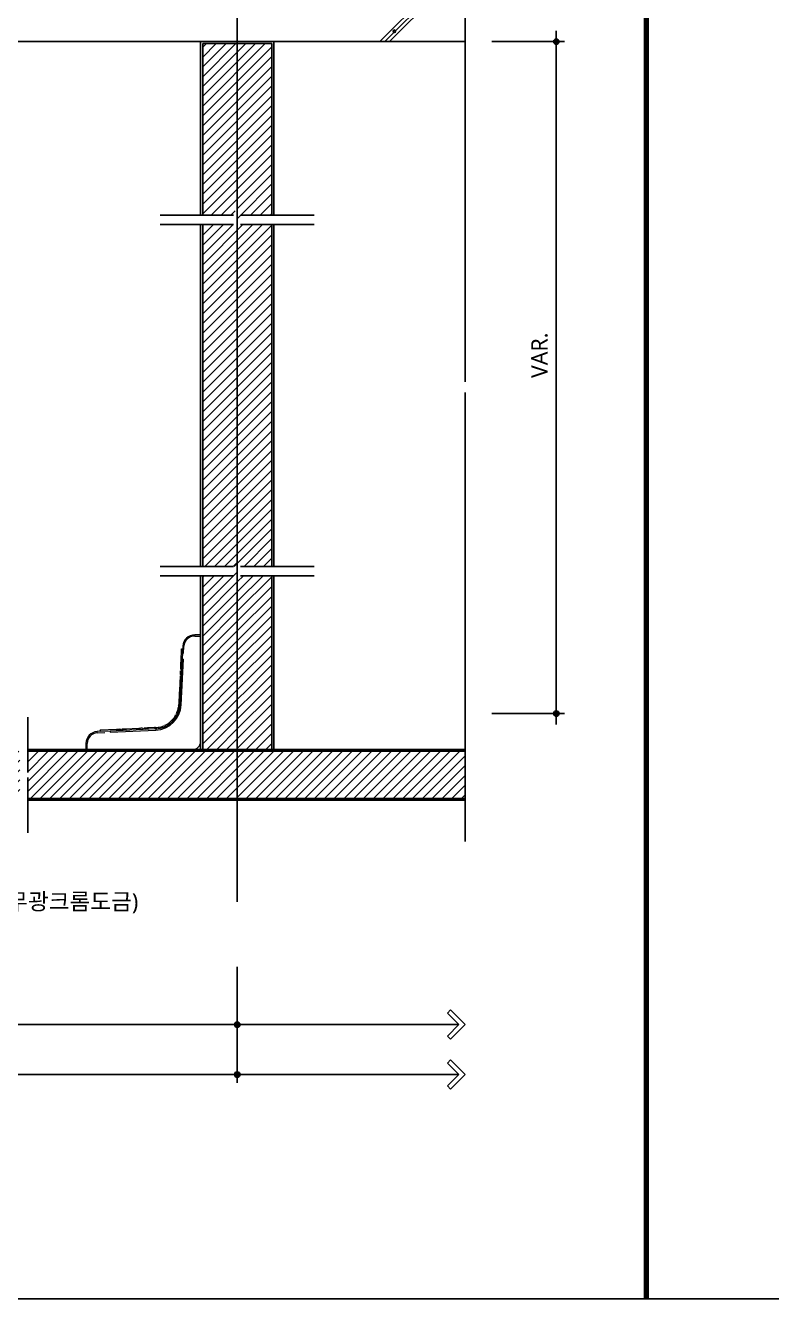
# Model space of a CAD drawing. Extents: x -256 to 8104, y -176 to 5714.
# Drawn here: x 4694 to 6061, y -5 to 2333 of the extents above; entities that cross this region are included whole.
import ezdxf
from ezdxf.enums import TextEntityAlignment as Align

# ---------------------------------------------------------------- set-up
doc = ezdxf.new("R2010")
doc.units = 0
doc.header["$LTSCALE"] = 30
doc.linetypes.add('CEN', pattern=[62, 60, -1, 0, -1])
doc.layers.get('0').update_dxf_attribs({"linetype": 'CONTINUOUS'})
doc.layers.get('DEFPOINTS').update_dxf_attribs({"linetype": 'CONTINUOUS'})
for name, color, linetype in [('C', 2, 'CONTINUOUS'), ('DIM', 7, 'CONTINUOUS'), ('경첩', 4, 'CONTINUOUS'), ('문자', 3, 'CONTINUOUS'), ('중심선', 1, 'CEN'), ('판넬', 2, 'CONTINUOUS'), ('해치', 8, 'CONTINUOUS')]:
    doc.layers.add(name, color=color, linetype=linetype)
doc.styles.add('돋움', font='malgun.ttf')
doc.dimstyles.new('10', dxfattribs={"dimscale": 10, "dimtxt": 3, "dimasz": 1, "dimexe": 1.5, "dimexo": 2, "dimgap": 1, "dimtad": 1, "dimdec": 0, "dimlunit": 6, "dimtxsty": '돋움', "dimblk": 'DIMDOT', "dimcen": -1, "dimdle": 1.5, "dimclrt": 3, "dimazin": 3, "dimtfac": 1, "dimtdec": 0, "dimtix": 1, "dimtmove": 2, "dimatfit": 3, "dimldrblk": 'DIMDOT', "dimarcsym": 0})
pattern_1 = [(45, (70030.479, -6837.206), (-8.980256, 8.980256), [])]

# ---------------------------------------------------------------- blocks, each defined once
blk = doc.blocks.new('DIMDOT')
at = {"linetype": 'Continuous'}
blk.add_line((-2, 0), (2, 0), dxfattribs=at)
for radius in [0.5, 0.25]:
    blk.add_circle((0, 0), radius, dxfattribs=at)
blk = doc.blocks.new('*D769')
at = {"layer": 'DEFPOINTS', "color": 0}
for p in [(78683.9, -6061.7), (83437.8, -6061.7), (83437.8, -6278.9)]:
    blk.add_point(p, dxfattribs=at)
at = {"layer": 'DIM', "color": 0, "lineweight": -2, "ltscale": 10}
for p, q in [((78683.9, -6081.7), (78683.9, -6293.9)), ((83437.8, -6081.7), (83437.8, -6293.9)), ((78693.9, -6278.9), (83427.8, -6278.9))]:
    blk.add_line(p, q, dxfattribs=at)
at = {"layer": 'DIM', "color": 0, "lineweight": -2, "xscale": 10, "yscale": 10, "zscale": 10, "rotation": 180}
blk.add_blockref('DIMDOT', (78683.9, -6278.9), dxfattribs=at)
at = {"layer": 'DIM', "color": 0, "lineweight": -2, "xscale": 10, "yscale": 10, "zscale": 10}
blk.add_blockref('DIMDOT', (83437.8, -6278.9), dxfattribs=at)
at = {"layer": 'DIM', "color": 3, "insert": (81060.8, -6249.2), "char_height": 30, "attachment_point": 5, "style": '돋움'}
blk.add_mtext('설계치수', dxfattribs=at)
blk = doc.blocks.new('*D770')
at = {"layer": 'DEFPOINTS', "color": 0}
for p in [(82286.9, -6061.7), (83437.8, -6061.7), (83437.8, -6187.4)]:
    blk.add_point(p, dxfattribs=at)
at = {"layer": 'DIM', "color": 0, "lineweight": -2, "ltscale": 10}
for p, q in [((82286.9, -6081.7), (82286.9, -6202.4)), ((83437.8, -6081.7), (83437.8, -6202.4)), ((82296.9, -6187.4), (83427.8, -6187.4))]:
    blk.add_line(p, q, dxfattribs=at)
at = {"layer": 'DIM', "color": 0, "lineweight": -2, "xscale": 10, "yscale": 10, "zscale": 10, "rotation": 180}
blk.add_blockref('DIMDOT', (82286.9, -6187.4), dxfattribs=at)
at = {"layer": 'DIM', "color": 0, "lineweight": -2, "xscale": 10, "yscale": 10, "zscale": 10}
blk.add_blockref('DIMDOT', (83437.8, -6187.4), dxfattribs=at)
at = {"layer": 'DIM', "color": 3, "insert": (82862.4, -6157.7), "char_height": 30, "attachment_point": 5, "style": '돋움'}
blk.add_mtext('설계치수', dxfattribs=at)
blk = doc.blocks.new('*D772')
at = {"layer": 'DEFPOINTS', "color": 0}
for p in [(83884.6, -4386), (83884.6, -5617.4), (84022.4, -5617.4)]:
    blk.add_point(p, dxfattribs=at)
at = {"layer": 'DIM', "color": 0, "lineweight": -2, "ltscale": 10}
for p, q in [((83904.6, -4386), (84037.4, -4386)), ((84022.4, -4396), (84022.4, -5607.4)), ((83904.6, -5617.4), (84037.4, -5617.4))]:
    blk.add_line(p, q, dxfattribs=at)
at = {"layer": 'DIM', "color": 0, "lineweight": -2, "xscale": 10, "yscale": 10, "zscale": 10}
for p, rotation in [((84022.4, -4386), 90), ((84022.4, -5617.4), 270)]:
    blk.add_blockref('DIMDOT', p, dxfattribs=dict(at, rotation=rotation))
at = {"layer": 'DIM', "color": 3, "insert": (83991.7, -4960.8), "char_height": 30, "attachment_point": 5, "rotation": 90, "style": '돋움'}
blk.add_mtext('VAR.', dxfattribs=at)
blk = doc.blocks.new('A$C06B31977')
for p, q in [((1.26, 11.06), (1.26, 21.17)), ((1.26, 10.11), (1.26, 0))]:
    blk.add_line(p, q)
blk = doc.blocks.new('A$C13EB2441')
for p, q in [((0.84, 7.37), (0.84, 14.11)), ((0.84, 6.74), (0.84, 0))]:
    blk.add_line(p, q)
blk = doc.blocks.new('CRAYON_28', base_point=(78355.6, -6689.9))
at = {"layer": '해치'}
h = blk.add_hatch(dxfattribs=at)
h.set_pattern_fill('ANSI31', color=256, scale=4, style=0)
h.set_pattern_definition([(45, (-192872.601, -62833.817), (-8.9802561, 8.9802561), [])])
edge = h.paths.add_edge_path()
edge.add_line((83437.8, -4389.4), (83375.4, -4389.4))
edge.add_line((83375.4, -4389.4), (83374.5, -4390.3))
edge.add_line((83374.5, -4390.3), (83374.5, -4490.7))
edge.add_line((83374.5, -4490.7), (83417.3, -4490.7))
edge.add_line((83417.3, -4490.7), (83417.3, -4532.2))
edge.add_line((83417.3, -4532.2), (83374.5, -4532.2))
edge.add_line((83374.5, -4532.2), (83374.5, -4703.9))
edge.add_line((83374.5, -4703.9), (83431, -4703.9))
edge.add_spline(control_points=[(83431, -4703.9), (83433.8, -4696.3), (83439.8, -4680.9), (83436, -4711.8), (83437.5, -4714.3), (83437.8, -4714.4)], knot_values=[0.456227, 0.456227, 0.456227, 0.456227, 2.847595, 6.178025, 6.737145, 6.737145, 6.737145, 6.737145], degree=3, periodic=0)
edge.add_spline(control_points=[(83437.5, -4714.1), (83437.6, -4711.1), (83437.6, -4708.4), (83437, -4708), (83437, -4708)], knot_values=[0.891967, 0.891967, 0.891967, 0.891967, 1.280656, 1.337888, 1.337888, 1.337888, 1.337888], degree=3, periodic=0)
edge.add_line((83437.8, -4714.4), (83437.8, -4389.4))
edge = h.paths.add_edge_path()
edge.add_line((83501.1, -4389.4), (83437.8, -4389.4))
edge.add_line((83437.8, -4389.4), (83437.8, -4714.4))
edge.add_spline(control_points=[(83437.8, -4714.4), (83438.9, -4714.6), (83441.2, -4710.2), (83443.8, -4703.9)], knot_values=[6.737145, 6.737145, 6.737145, 6.737145, 8.913909, 8.913909, 8.913909, 8.913909], degree=3, periodic=0)
edge.add_spline(control_points=[(83443.8, -4703.9), (83445.9, -4699.1), (83448.2, -4693.1), (83450.5, -4687.2)], knot_values=[8.913909, 8.913909, 8.913909, 8.913909, 10.573873, 10.573873, 10.573873, 10.573873], degree=3, periodic=0)
edge.add_line((83443.8, -4703.9), (83501.1, -4703.9))
edge.add_line((83501.1, -4703.9), (83501.1, -4532.2))
edge.add_line((83501.1, -4532.2), (83458.3, -4532.2))
edge.add_line((83458.3, -4532.2), (83458.3, -4490.7))
edge.add_line((83458.3, -4490.7), (83501.1, -4490.7))
edge.add_line((83501.1, -4490.7), (83501.1, -4389.4))
h.paths.add_polyline_path([(83501.1, -4490.7), (83458.3, -4490.7), (83458.3, -4532.2), (83501.1, -4532.2)], flags=16)
h.paths.add_polyline_path([(83417.3, -4490.7), (83374.5, -4490.7), (83374.5, -4532.2), (83417.3, -4532.2)], flags=16)
h = blk.add_hatch(dxfattribs=at)
h.set_pattern_fill('ANSI31', color=256, scale=4, style=0)
h.set_pattern_definition([(45, (83437.803, -5034.368), (-8.98026, 8.98026), [])])
h.paths.add_polyline_path([(83501.1, -4721), (83374.5, -4721), (83374.5, -5347.7), (83501.1, -5347.7)])
at = {"layer": '해치', "transparency": 33554687}
h = blk.add_hatch(dxfattribs=at)
h.set_pattern_fill('ANSI31', color=256, scale=4)
h.set_pattern_definition(pattern_1)
edge = h.paths.add_edge_path()
edge.add_spline(control_points=[(83437.8, -5375.3), (83437.5, -5375.2), (83436.4, -5373.5), (83437.3, -5363.6), (83437.5, -5358)], knot_values=[1.337888, 1.337888, 1.337888, 1.337888, 1.524261, 2.245715, 2.245715, 2.245715, 2.245715], degree=3, periodic=0)
edge.add_spline(control_points=[(83437.8, -5358.2), (83437.5, -5358.1), (83436, -5355.6), (83439.8, -5324.7), (83433.8, -5340.1), (83431, -5347.7)], knot_values=[0.152076, 0.152076, 0.152076, 0.152076, 0.338449, 1.448592, 2.245715, 2.245715, 2.245715, 2.245715], degree=3, periodic=0)
edge.add_spline(control_points=[(83437.5, -5358), (83437.6, -5354.9), (83437.6, -5352.2), (83437, -5351.8), (83437, -5351.8)], knot_values=[0.891967, 0.891967, 0.891967, 0.891967, 1.280656, 1.337888, 1.337888, 1.337888, 1.337888], degree=3, periodic=0)
edge.add_spline(control_points=[(83437, -5351.8), (83436, -5351.7), (83433.6, -5357.7), (83431, -5364.8)], knot_values=[0.152076, 0.152076, 0.152076, 0.152076, 0.891967, 0.891967, 0.891967, 0.891967], degree=3, periodic=0)
edge.add_spline(control_points=[(83429.4, -5369.3), (83430, -5367.8), (83430.5, -5366.3), (83431, -5364.8)], knot_values=[0, 0, 0, 0, 0.152076, 0.152076, 0.152076, 0.152076], degree=3, periodic=0)
edge.add_line((83431, -5364.8), (83374.5, -5364.8))
edge.add_line((83374.5, -5364.8), (83374.5, -5537.3))
edge.add_line((83374.5, -5537.3), (83419.2, -5537.3))
edge.add_line((83419.2, -5537.3), (83419.2, -5578.8))
edge.add_line((83419.2, -5578.8), (83374.5, -5578.8))
edge.add_line((83374.5, -5578.8), (83374.5, -5683.1))
edge.add_line((83374.5, -5683.1), (83437.8, -5683.1))
edge.add_line((83437.8, -5683.1), (83437.8, -5375.3))
h.paths.add_polyline_path([(83501.1, -5537.3), (83456.4, -5537.3), (83456.4, -5578.8), (83501.1, -5578.8)])
h.paths.add_polyline_path([(83419.2, -5537.3), (83374.5, -5537.3), (83374.5, -5578.8), (83419.2, -5578.8)], flags=16)
h = blk.add_hatch(dxfattribs=at)
h.set_pattern_fill('ANSI31', color=256, scale=4)
h.set_pattern_definition(pattern_1)
h.paths.add_polyline_path([(83501.1, -5425.8), (83437.8, -5425.8), (83437.8, -5683.1), (83501.1, -5683.1), (83501.1, -5578.8), (83456.4, -5578.8), (83456.4, -5537.3), (83501.1, -5537.3)])
edge = h.paths.add_edge_path()
edge.add_line((83501.1, -5364.8), (83443.8, -5364.8))
edge.add_spline(control_points=[(83443.8, -5364.8), (83441.2, -5371.1), (83438.9, -5375.5), (83437.8, -5375.3)], knot_values=[2.245715, 2.245715, 2.245715, 2.245715, 2.971303, 2.971303, 2.971303, 2.971303], degree=3, periodic=0)
edge.add_line((83437.8, -5375.3), (83437.8, -5425.8))
edge.add_line((83437.8, -5425.8), (83501.1, -5425.8))
edge.add_line((83501.1, -5425.8), (83501.1, -5364.8))
h = blk.add_hatch(dxfattribs=at)
h.set_pattern_fill('ANSI31', color=256, scale=4, style=0)
h.set_pattern_definition(pattern_1)
h.paths.add_polyline_path([(83053.9, -5734.7), (83053.9, -5725.2), (83053.9, -5686.4), (83437.8, -5686.4), (83437.8, -5773.1), (83053.9, -5773.1)])
edge = h.paths.add_edge_path()
edge.add_line((83039.3, -5734.7), (83039.3, -5725.2))
edge.add_line((83039.3, -5725.2), (83039.3, -5686.4))
edge.add_line((83039.3, -5686.4), (82406.8, -5686.4))
edge.add_line((82406.8, -5686.4), (82406.8, -5727.6))
edge.add_arc((82406.8, -5729.7), 2.08, -35.6901, 90, ccw=False)
edge.add_arc((82406.8, -5729.7), 2.08, 270, 324.3099, ccw=False)
edge.add_line((82406.8, -5731.8), (82406.8, -5773.1))
edge.add_line((82406.8, -5773.1), (83039.3, -5773.1))
edge.add_line((83039.3, -5773.1), (83039.3, -5734.7))
h.paths.add_polyline_path([(82281.9, -5686.4), (82281.9, -5773.1), (82406.8, -5773.1), (82406.8, -5731.8, -0.610943), (82405.1, -5728.5, -0.241509), (82406.8, -5727.6), (82406.8, -5686.4)])
h.paths.add_polyline_path([(83855.5, -5686.4), (83437.8, -5686.4), (83437.8, -5773.1), (83855.5, -5773.1)])
for p, q in [((83855.5, -5009.7), (83855.5, -4232.9)), ((78683.9, -4386), (83855.5, -4386)), ((83431.2, -4703.9), (83296.4, -4703.9)), ((83443.8, -4703.9), (83578.6, -4703.9)), ((83855.5, -5028.7), (83855.5, -5852)), ((83431.2, -5347.7), (83296.4, -5347.7)), ((83443.8, -5347.7), (83578.6, -5347.7))]:
    blk.add_line(p, q)
at = {"color": 2}
for points in [[(78354.9, -1151.5), (85607.2, -1151.5), (85607.2, -6689.8), (78354.9, -6689.8)], [(78354.9, -1151.5), (85607.2, -1151.5), (85607.2, -6689.8), (78354.9, -6689.8)], [(78354.9, -1151.5), (86336.8, -1151.5), (86336.8, -6689.8), (78354.9, -6689.8)]]:
    blk.add_lwpolyline(points, close=True, dxfattribs=at)
at = {"color": 8, "const_width": 10}
blk.add_lwpolyline([(84187.5, -6689.8), (84187.5, -1151.5)], dxfattribs=at)
at = {"layer": 'C'}
for p, q in [((83855.5, -5686.4), (83053.9, -5686.4)), ((83053.9, -5773.1), (83855.5, -5773.1))]:
    blk.add_line(p, q, dxfattribs=at)
at = {"layer": 'DIM', "ltscale": 10}
for p, q in [((83823, -6166.3), (83828.7, -6160.6)), ((83844.1, -6187.4), (83823, -6166.3)), ((83855.5, -6187.4), (83828.7, -6160.6)), ((83437.8, -6187.4), (83844.1, -6187.4)), ((83844.1, -6187.4), (83823, -6208.5)), ((83855.5, -6187.4), (83828.7, -6214.2)), ((83823, -6208.5), (83828.7, -6214.2)), ((83823, -6257.8), (83828.7, -6252.1)), ((83844.1, -6278.9), (83823, -6257.8)), ((83855.5, -6278.9), (83828.7, -6252.1)), ((83437.8, -6278.9), (83844.1, -6278.9)), ((83844.1, -6278.9), (83823, -6299.9)), ((83855.5, -6278.9), (83828.7, -6305.6)), ((83823, -6299.9), (83828.7, -6305.6))]:
    blk.add_line(p, q, dxfattribs=at)
at = {"layer": '경첩', "color": 4, "linetype": 'Continuous', "lineweight": 15}
for p, q in [((83337.9, -5494), (83336.8, -5517.3)), ((83339.6, -5507.6), (83340.2, -5494.1)), ((83359.8, -5475.4), (83359.8, -5473.1)), ((83370.5, -5473.1), (83359.8, -5473.1)), ((83359.8, -5475.4), (83370.5, -5475.4)), ((83370.5, -5475.4), (83370.5, -5473.1)), ((83370.5, -5495.5), (83370.5, -5475.4)), ((83336.8, -5517.3), (83332.9, -5601)), ((83335.1, -5504.1), (83333.9, -5529.4)), ((83335.1, -5504.1), (83337.3, -5506.4)), ((83335.2, -5601.2), (83339.1, -5517.4)), ((83336.1, -5498.6), (83337.6, -5500.1)), ((83370.5, -5498.7), (83370.5, -5496.4)), ((83370.5, -5498.7), (83370.5, -5669.1)), ((83333.5, -5538.8), (83333.2, -5545.1)), ((83333.5, -5538.8), (83335.7, -5541)), ((83333.6, -5535.7), (83335.8, -5537.9)), ((83333.9, -5529.4), (83336.1, -5531.6)), ((83333, -5548.3), (83331.8, -5575.1)), ((83333, -5548.3), (83335.3, -5550.5)), ((83333.2, -5545.1), (83335.4, -5547.3)), ((83331.5, -5581.3), (83331.1, -5589.9)), ((83331.5, -5581.3), (83333.7, -5583.5)), ((83331.8, -5575.1), (83331.6, -5579.1)), ((83331.6, -5579.1), (83333.8, -5581.3)), ((83331.8, -5575.1), (83334, -5577.3)), ((83331.8, -5575.1), (83334, -5577.4)), ((83329.4, -5608.9), (83331.3, -5610.9)), ((83331.3, -5610.9), (83329.4, -5609)), ((83330.1, -5605.5), (83332.1, -5607.5)), ((83330.4, -5603.4), (83332.4, -5605.5)), ((83330.8, -5594.9), (83330.5, -5600.9)), ((83330.9, -5594), (83330.8, -5594.9)), ((83330.8, -5594.9), (83333.1, -5597.1)), ((83331, -5590.8), (83330.9, -5594)), ((83330.9, -5594), (83333.1, -5596.2)), ((83331.1, -5589.9), (83331, -5590.8)), ((83331, -5590.8), (83333.2, -5593)), ((83331.1, -5589.9), (83333.3, -5592.1)), ((83311.3, -5635.4), (83313, -5637.1)), ((83321.5, -5625.8), (83323.1, -5627.5)), ((83322.8, -5623.9), (83324.5, -5625.6)), ((83325.3, -5619.8), (83327.1, -5621.5)), ((83326.4, -5617.6), (83328.2, -5619.3)), ((83328, -5613.8), (83329.8, -5615.7)), ((83204.7, -5649.4), (83181.4, -5650.5)), ((83181.5, -5652.8), (83195, -5652.2)), ((83186, -5648.7), (83186.8, -5647.9)), ((83186, -5648.7), (83187.5, -5650.2)), ((83216.8, -5646.5), (83186.8, -5647.9)), ((83288.5, -5645.5), (83204.7, -5649.4)), ((83204.8, -5651.7), (83288.6, -5647.8)), ((83216.8, -5646.5), (83219, -5648.7)), ((83223.1, -5646.2), (83225.3, -5648.4)), ((83226.2, -5646.1), (83228.5, -5648.3)), ((83257.7, -5644.6), (83232.5, -5645.8)), ((83232.5, -5645.8), (83234.8, -5648)), ((83257.7, -5644.6), (83260, -5646.8)), ((83264, -5644.3), (83266.3, -5646.5)), ((83267.2, -5644.1), (83269.4, -5646.4)), ((83286.1, -5643.2), (83273.5, -5643.8)), ((83273.5, -5643.8), (83275.7, -5646.1)), ((83288.3, -5643.1), (83286.1, -5643.2)), ((83286.1, -5643.2), (83288.3, -5645.5)), ((83297.7, -5641.7), (83299.6, -5643.6)), ((83302.7, -5640), (83304.5, -5641.8)), ((83305, -5639), (83306.7, -5640.8)), ((83309.3, -5636.7), (83311, -5638.4)), ((83162.8, -5672.4), (83160.5, -5672.4)), ((83160.5, -5672.4), (83160.5, -5683.1)), ((83162.8, -5683.1), (83162.8, -5672.4)), ((83160.5, -5683.1), (83162.8, -5683.1)), ((83162.8, -5683.1), (83182.9, -5683.1)), ((83183.8, -5683.1), (83186.1, -5683.1)), ((83356.5, -5683.1), (83186.1, -5683.1))]:
    blk.add_line(p, q, dxfattribs=at)
at = {"layer": '경첩', "color": 4, "linetype": 'Continuous', "lineweight": 15, "flags": 128}
for points in [[(83340.2, -5494.1), (83339.8, -5494), (83339.4, -5494), (83339, -5494), (83338.6, -5494), (83338.3, -5494), (83338.1, -5494), (83338, -5494), (83337.9, -5494)], [(83335.3, -5499.4), (83335.3, -5500.4), (83335.2, -5501.5), (83335.2, -5502.8), (83335.1, -5504.1)], [(83335.3, -5499.4), (83335.5, -5499.2), (83335.7, -5499), (83335.8, -5498.9), (83335.9, -5498.8), (83336, -5498.7), (83336.1, -5498.6), (83336.1, -5498.6), (83336.1, -5498.6)], [(83336.8, -5517.3), (83336.9, -5517.3), (83337, -5517.3), (83337.2, -5517.3), (83337.5, -5517.3), (83337.9, -5517.3), (83338.3, -5517.4), (83338.7, -5517.4), (83339.1, -5517.4)], [(83333.9, -5529.4), (83333.9, -5530.6), (83333.8, -5531.8), (83333.7, -5532.9), (83333.7, -5533.8), (83333.7, -5534.6), (83333.6, -5535.2), (83333.6, -5535.5), (83333.6, -5535.7)], [(83331.6, -5579.1), (83331.5, -5579.8), (83331.5, -5580.5), (83331.5, -5581.3)], [(83331.8, -5575.1), (83331.8, -5575.1), (83331.8, -5575.1)], [(83329.4, -5608.9), (83329.4, -5609), (83329.4, -5608.9)], [(83330.4, -5603.4), (83330.2, -5604.9), (83330.1, -5605.5)], [(83332.9, -5601), (83332.9, -5601), (83333, -5601.1), (83333.3, -5601.1), (83333.6, -5601.1), (83333.9, -5601.1), (83334.3, -5601.1), (83334.7, -5601.1), (83335.2, -5601.2)], [(83181.5, -5652.8), (83181.5, -5652.4), (83181.4, -5651.9), (83181.4, -5651.5), (83181.4, -5651.2), (83181.4, -5650.9), (83181.4, -5650.7), (83181.4, -5650.6), (83181.4, -5650.5)], [(83204.7, -5649.4), (83204.7, -5649.5), (83204.7, -5649.6), (83204.7, -5649.8), (83204.7, -5650.1), (83204.8, -5650.4), (83204.8, -5650.8), (83204.8, -5651.3), (83204.8, -5651.7)], [(83223.1, -5646.2), (83223, -5646.2), (83222.6, -5646.2), (83222, -5646.3), (83221.2, -5646.3), (83220.3, -5646.3), (83219.2, -5646.4), (83218, -5646.4), (83216.8, -5646.5)], [(83232.5, -5645.8), (83231.4, -5645.8), (83230.4, -5645.9), (83229.4, -5645.9), (83228.5, -5646), (83227.7, -5646), (83227.1, -5646), (83226.6, -5646), (83226.3, -5646.1), (83226.2, -5646.1)], [(83264, -5644.3), (83263.9, -5644.3), (83263.6, -5644.3), (83263, -5644.3), (83262.2, -5644.4), (83261.2, -5644.4), (83260.1, -5644.5), (83259, -5644.5), (83257.7, -5644.6)], [(83273.5, -5643.8), (83272.3, -5643.9), (83271.1, -5643.9), (83270, -5644), (83269, -5644), (83268.3, -5644.1), (83267.7, -5644.1), (83267.3, -5644.1), (83267.2, -5644.1)], [(83288.5, -5645.5), (83288.5, -5645.5), (83288.5, -5645.6), (83288.5, -5645.9), (83288.5, -5646.1), (83288.5, -5646.5), (83288.5, -5646.9), (83288.5, -5647.3), (83288.6, -5647.8)]]:
    blk.add_lwpolyline(points, dxfattribs=at)
at = {"layer": '경첩', "color": 4, "linetype": 'Continuous', "lineweight": 15}
for centre, radius, start, end in [((83359.8, -5495), 21.9, 90, 177.3017), ((83359.8, -5495), 19.6, 90, 177.3017), ((83286.3, -5598.8), 46.7, 272.6983, 357.3017), ((83286.3, -5598.8), 49, 272.6983, 357.3017), ((83286.3, -5598.8), 44.3, 340.234, 346.7569), ((83286.3, -5598.8), 44.3, 346.8377, 351.3944), ((83286.3, -5598.8), 44.3, 354.0912, 357.3017), ((83286.3, -5598.9), 44.3, 301.2991, 304.3858), ((83286.3, -5598.8), 44.3, 304.3849, 322.5608), ((83286.2, -5598.8), 44.3, 322.5612, 325.6145), ((83286.3, -5598.8), 44.3, 325.6151, 331.8264), ((83286.3, -5598.8), 44.3, 335.0052, 340.234), ((83182.4, -5672.4), 21.9, 92.6983, 180), ((83182.4, -5672.4), 19.6, 92.6983, 180), ((83286.3, -5598.8), 44.3, 272.6983, 285), ((83286.3, -5598.8), 44.3, 284.9998, 291.7506), ((83286.3, -5598.8), 44.3, 294.9948, 301.2998), ((83356.5, -5669.1), 14, 270, 0)]:
    blk.add_arc(centre, radius, start, end, dxfattribs=at)
at = {"layer": '중심선'}
blk.add_line((83437.8, -4230.6), (83437.8, -5962.5), dxfattribs=at)
at = {"layer": '판넬', "color": 1}
for p, q in [((83370.5, -4386), (83370.5, -4703.9)), ((83505.1, -4703.9), (83505.1, -4386)), ((83370.5, -4721), (83370.5, -5036.7)), ((83505.1, -5036.7), (83505.1, -4721)), ((83370.5, -5036.7), (83370.5, -5347.7)), ((83505.1, -5347.7), (83505.1, -5036.7)), ((83370.5, -5364.8), (83370.5, -5683.1)), ((83505.1, -5683.1), (83505.1, -5364.8)), ((83855.5, -5683.1), (83053.9, -5683.1)), ((83053.9, -5776.4), (83855.5, -5776.4))]:
    blk.add_line(p, q, dxfattribs=at)
at = {"layer": '판넬'}
for p, q in [((83374.5, -4389.4), (83374.5, -4703.9)), ((83501.1, -4389.4), (83374.5, -4389.4)), ((83501.1, -4703.9), (83501.1, -4389.4)), ((83374.5, -4721), (83374.5, -5036.7)), ((83501.1, -5036.7), (83501.1, -4721)), ((83374.5, -5036.7), (83374.5, -5347.7)), ((83501.1, -5347.7), (83501.1, -5036.7)), ((83374.5, -5364.8), (83374.5, -5683.1)), ((83501.1, -5683.1), (83501.1, -5364.8))]:
    blk.add_line(p, q, dxfattribs=at)
at = {"layer": '해치'}
for p, q in [((83699.2, -4386), (83852.4, -4232.9)), ((83716.9, -4386), (83855.5, -4247.4))]:
    blk.add_line(p, q, dxfattribs=at)
at = {"layer": '해치', "color": 2}
blk.add_line((83708.1, -4386), (83855.5, -4238.6), dxfattribs=at)
at = {"layer": '해치'}
blk.add_circle((83725.7, -4366.9), 2.24, dxfattribs=at)
at = {"xscale": 20, "yscale": 20, "zscale": 20, "rotation": 270}
for p in [(83296.4, -4704.3), (83296.4, -5348.1)]:
    blk.add_blockref('A$C13EB2441', p, dxfattribs=at)
at = {"xscale": 10, "yscale": 10, "zscale": 10}
blk.add_blockref('A$C06B31977', (83041.3, -5835.8), dxfattribs=at)
at = {"layer": '문자', "style": '돋움'}
blk.add_text('(아연사출,무광크롬도금)', height=30.337, dxfattribs=at).set_placement((83049, -5963.1), align=Align.MIDDLE)
at = {"layer": 'DIM', "ltscale": 10}
dim = blk.add_linear_dim(base=(84022.4, -5617.4), p1=(83884.6, -4386), p2=(83884.6, -5617.4), angle=90, text='VAR.', dimstyle='10', override={"dimtxsty": '돋움'}, dxfattribs=at)
dim.commit()
dim.dimension.update_dxf_attribs({"geometry": '*D772', "text_midpoint": (83991.7, -4960.8), "dimtype": 160})
for base, p1, picture, middle in [((83437.8, -6278.9), (78683.9, -6061.7), '*D769', (81060.8, -6249.2)), ((83437.8, -6187.4), (82286.9, -6061.7), '*D770', (82862.4, -6157.7))]:
    dim = blk.add_linear_dim(base=base, p1=p1, p2=(83437.8, -6061.7), text='설계치수', dimstyle='10', override={"dimtxsty": '돋움'}, dxfattribs=at)
    dim.commit()
    dim.dimension.update_dxf_attribs({"geometry": picture, "text_midpoint": middle})

msp = doc.modelspace()

# ---------------------------------------------------------------- block references
msp.add_blockref('CRAYON_28', (0, 0))

doc.saveas('drawing.dxf')
